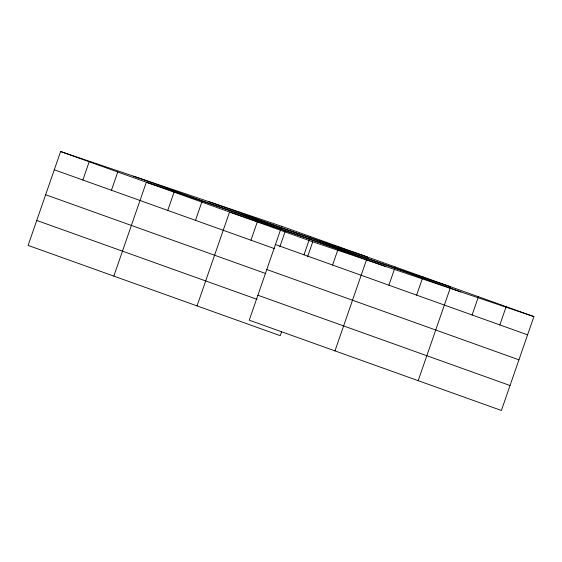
<?xml version="1.0" encoding="UTF-8"?>
<svg xmlns="http://www.w3.org/2000/svg" width="562" height="562" viewBox="0 0 562 562"><rect width="100%" height="100%" fill="white"/><g stroke="black" fill="none" stroke-linecap="round" stroke-linejoin="round"><path stroke-width="0.84" d="M281.752 226.31L249.247 320.185L501.395 410.471L533.9 316.596L281.752 226.31L60.605 151.529L28.1 245.404L280.248 335.69L281.646 331.664M82.86 180.016L89.182 161.765M111.438 190.251L117.76 171.993M113.833 276.104L146.338 182.228L367.485 257.01L334.973 350.885M167.75 210.413L174.072 192.155M195.492 220.346L201.807 202.088M197.037 305.897L229.549 212.022L450.689 286.803L418.184 380.678M250.961 240.206L257.284 221.948M279.848 246.816L285.018 231.881M304.007 254.797L310.329 236.546M307.583 256.75L312.753 241.815L60.605 151.529M332.585 265.032L338.907 246.774M388.897 285.194L395.219 266.936M416.632 295.127L422.954 276.869M472.108 314.987L478.431 296.736M499.843 324.92L506.165 306.662M312.753 241.815L533.9 316.596M208.776 201.632L460.924 291.917M133.587 176.208L385.736 266.493M275.429 244.568L527.577 334.847M54.289 169.787L274.621 248.678M266.788 269.521L518.937 359.806M45.641 194.74L265.166 273.336M257.888 295.233L510.036 385.518M36.741 220.452L257.073 299.342"/></g></svg>
